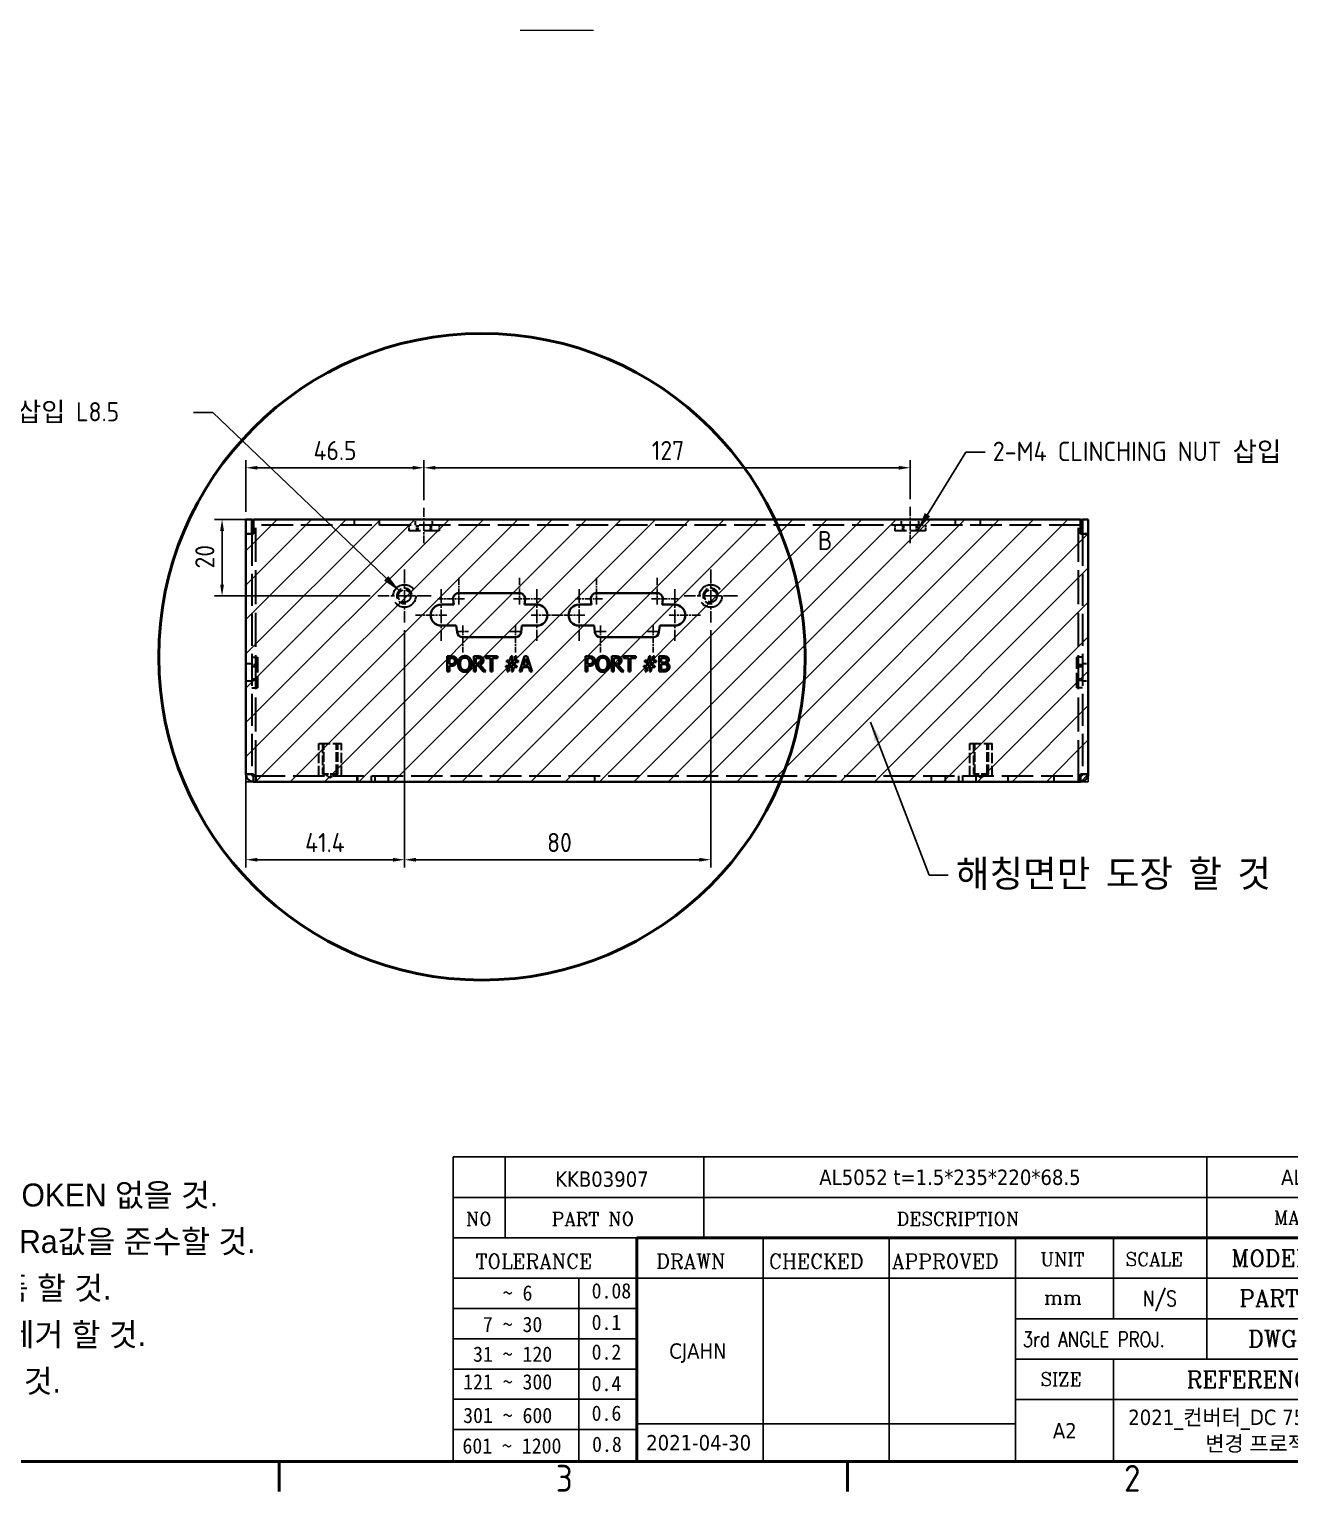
# Model space of a CAD drawing. Header units: millimetres. Extents: x 0 to 1188, y 0 to 840.
# Drawn here: x 677.2 to 1006.5, y 12.1 to 394.1 of the extents above; entities that cross this region are included whole.
import ezdxf
from ezdxf.enums import TextEntityAlignment as Align

# ---------------------------------------------------------------- set-up
doc = ezdxf.new("R2010")
doc.units = ezdxf.units.MM
doc.header["$LTSCALE"] = 2
doc.linetypes.add('CHAIN', pattern=[0.3543, 0.2362, -0.0295, 0.0591, -0.0295])
doc.linetypes.add('DASHED', pattern=[0.2067, 0.1654, -0.0413])
doc.layers.get('0').update_dxf_attribs({"color": 3, "lineweight": 25})
for name, color, linetype, lineweight in [('가려진 것(ISO)', 2, 'DASHED', 35), ('가시적인 것(ISO)', 3, 'Continuous', 40), ('경계(ISO)', 7, 'Continuous', 50), ('기호(ISO)', 5, 'Continuous', 25), ('상세 경계(JIS)', 3, 'Continuous', 50), ('스케치 형상(ISO)', 3, 'Continuous', 25), ('제목(ISO)', 5, 'Continuous', 50), ('중심 표식(ISO)', 1, 'Continuous', 25), ('중심선(ISO)', 1, 'Continuous', 25), ('치수(ISO)', 2, 'Continuous', 25), ('해치(ISO)', 7, 'Continuous', 18)]:
    doc.layers.add(name, color=color, linetype=linetype, lineweight=lineweight)
doc.styles.add('HAN_291', font='')
doc.styles.add('ISO Proportiona M2B', font='isocp.shx')
doc.styles.add('ISO Proportional', font='arial.ttf')
doc.styles.add('RC_284', font='ROMANC.shx')
doc.styles.add('RC_287', font='ROMANC.shx')
doc.styles.add('RC_292', font='ROMANC.shx')
doc.styles.add('문자 텍스트_PSTEK_POSCO', font='isocp.shx')
doc.styles.add('치수 텍스트_PSTEK_POSCO', font='isocp.shx')
doc.styles.add('텍스트 스타일198', font='tahoma.ttf')
doc.styles.add('텍스트 스타일333', font='ROMANC.shx', dxfattribs={"width": 0.8})
doc.styles.get('HAN_291').set_extended_font_data('GulimChe')
doc.dimstyles.new('치수_PSTEK_POSCO', dxfattribs={"dimscale": 2, "dimtxt": 2.5, "dimasz": 1.5, "dimexe": 1, "dimexo": 1, "dimgap": 1, "dimtad": 1, "dimrnd": 1e-08, "dimdsep": 46, "dimtxsty": '치수 텍스트_PSTEK_POSCO', "dimcen": 0.09, "dimdle": 10, "dimclrd": 7, "dimclre": 7, "dimclrt": 2, "dimadec": 1, "dimazin": 2, "dimtfac": 1, "dimtmove": 0, "dimatfit": 3, "dimfxl": 0, "dimtolj": 1, "dimlwd": -1, "dimlwe": -1, "dimarcsym": 0})
doc.dimstyles.new('치수_PSTEK_POSCO$7', dxfattribs={"dimscale": 2, "dimtxt": 2.5, "dimasz": 2.5, "dimexe": 1, "dimexo": 1, "dimgap": 1, "dimtad": 1, "dimrnd": 1e-08, "dimdsep": 46, "dimtxsty": '치수 텍스트_PSTEK_POSCO', "dimcen": 0.09, "dimdle": 10, "dimclrd": 7, "dimclre": 7, "dimclrt": 2, "dimadec": 1, "dimazin": 2, "dimtfac": 1, "dimtmove": 0, "dimatfit": 3, "dimfxl": 0, "dimtolj": 1, "dimlwd": -1, "dimlwe": -1, "dimarcsym": 0})

# ---------------------------------------------------------------- blocks, each defined once
blk = doc.blocks.new('경계 Default Border')
at = {"layer": '경계(ISO)'}
for p, q in [((371.25, 10), (371.25, 6.1)), ((445.5, 10), (445.5, 6.1))]:
    blk.add_line(p, q, dxfattribs=at)
at = {"layer": '경계(ISO)', "flags": 128}
blk.add_lwpolyline([(10, 10), (10, 410), (584, 410), (584, 10), (10, 10)], dxfattribs=at)
at = {"layer": '경계(ISO)', "color": 2, "char_height": 3.5, "attachment_point": 7, "style": '문자 텍스트_PSTEK_POSCO'}
for s, insert in [('3', (407.4, 6.07)), ('2', (481.61, 6.07))]:
    blk.add_mtext(s, dxfattribs=dict(at, insert=insert))
blk = doc.blocks.new('제목 블록 PSTEK')
at = {"color": 180}
for p, q in [((182.48, 11.79), (182.48, 51.57)), ((182.48, 51.57), (372.48, 51.57)), ((189.27, 51.57), (189.27, 41.01)), ((215.22, 41.01), (215.22, 51.57)), ((280.88, 51.57), (280.88, 41.01)), ((182.48, 46.29), (372.48, 46.29)), ((182.48, 41.01), (206.45, 41.01)), ((222.94, 11.79), (222.94, 41.01)), ((239.43, 11.79), (239.43, 41.01)), ((255.92, 11.79), (255.92, 41.01)), ((268.69, 41.01), (268.69, 30.45)), ((280.88, 41.01), (280.88, 25.17)), ((182.48, 35.73), (206.45, 35.73)), ((198.86, 12.03), (198.86, 35.73)), ((206.45, 35.73), (372.48, 35.73)), ((182.48, 31.78), (206.45, 31.78)), ((255.92, 30.45), (372.48, 30.45)), ((182.48, 27.83), (206.45, 27.83)), ((255.92, 25.17), (372.48, 25.17)), ((268.69, 25.17), (268.69, 11.79)), ((182.48, 23.88), (206.45, 23.88)), ((182.48, 19.93), (206.45, 19.93)), ((255.92, 19.89), (310.09, 19.89)), ((182.48, 15.98), (206.45, 15.98)), ((206.45, 16.74), (255.92, 16.74)), ((182.48, 11.79), (372.48, 11.79))]:
    blk.add_line(p, q, dxfattribs=at)
at = {"color": 7, "lineweight": 50}
for p, q in [((206.45, 11.79), (206.45, 41.01)), ((206.45, 41.01), (372.48, 41.01))]:
    blk.add_line(p, q, dxfattribs=at)
at = {"layer": '제목(ISO)', "lineweight": 18}
blk.add_line((182.48, 35.73), (182.48, 11.79), dxfattribs=at)
at = {"color": 2}
for s, height, style, p in [('NO', 1.742, 'RC_284', (184.14, 42.62)), ('PART NO', 1.742, 'RC_284', (195.34, 42.62)), ('DESCRIPTION', 1.7424, 'RC_284', (240.4, 42.62)), (' TOLERANCE', 1.9, 'RC_287', (184.09, 37.01)), ('DRAWN', 1.9, 'RC_287', (208.98, 37.01)), ('CHECKED', 1.9, 'RC_287', (223.69, 37.01)), ('APPROVED', 1.9, 'RC_287', (239.78, 37.01)), ('UNIT', 1.742, 'RC_284', (259.17, 37.34)), ('SCALE', 1.742, 'RC_284', (270.29, 37.34)), ('MODEL NAME', 2.178, 'RC_292', (284.1, 37.25)), ('    ~ 6', 2, 'HAN_291', (183.77, 32.82)), ('0.08', 2, 'HAN_291', (200.55, 33.1)), ('mm', 1.742, 'RC_284', (259.65, 32.35)), ('PART NAME', 2.178, 'RC_292', (285.14, 32.03)), ('  7 ~ 30', 2, 'HAN_291', (183.77, 28.71)), ('0.1', 2, 'HAN_291', (200.55, 28.99)), (' DWG NO.', 2.178, 'RC_292', (284.81, 26.75)), (' 31 ~ 120', 2, 'HAN_291', (183.77, 24.83)), ('0.2', 2, 'HAN_291', (200.55, 25.11)), ('121 ~ 300', 2, 'HAN_291', (183.77, 21.21)), ('0.4', 2, 'HAN_291', (200.55, 21)), ('SIZE', 1.742, 'RC_284', (259.17, 21.69)), ('REFERENCE', 2.178, 'RC_292', (278.27, 21.43)), ('301 ~ 600', 2, 'HAN_291', (183.77, 16.83)), ('0.6', 2, 'HAN_291', (200.55, 17.12)), ('601 ~ 1200', 2, 'HAN_291', (183.68, 12.85)), ('0.8', 2, 'HAN_291', (200.61, 13.06))]:
    blk.add_text(s, height=height, dxfattribs=dict(at, style=style)).set_placement(p)
at = {"color": 2, "style": 'RC_284'}
blk.add_text('MATERIAL', height=1.742, dxfattribs=at).set_placement((295.48, 43.65), align=Align.MIDDLE_CENTER)
at = {"color": 7, "style": '텍스트 스타일333', "width": 0.8}
blk.add_text('N/S', height=2, dxfattribs=at).set_placement((274.78, 33.09), align=Align.MIDDLE_CENTER)
at = {"color": 2, "style": '텍스트 스타일333', "width": 0.8}
blk.add_text('3rd ANGLE PROJ.', height=2, dxfattribs=at).set_placement((256.84, 26.76))
at = {"layer": '제목(ISO)', "color": 7, "style": '텍스트 스타일198'}
for tag, p in [('4._COLOR_001', (314.39, 49.66)), ('부품_번호_001', (195.78, 47.68)), ('설명_001', (230.28, 47.92)), ('재질_001', (290.6, 47.93)), ("3._Q'TY_001", (312.71, 47.92)), ('질량\\P3;_001', (350.3, 48.16)), ('4._COLOR_002', (318.41, 46.24)), ('1._MODEL_NAME_001', (324.68, 37.39)), ('제목_001', (335.91, 32.12)), ('부품_번호_001', (334.44, 26.81)), ('설계자_001', (210.68, 25.23)), ('프로젝트_001', (270.63, 16.58)), ('작성_날짜_001', (207.67, 13.27)), ('시트_크기_001', (260.79, 14.82)), ('프로젝트_002', (280.69, 13.15))]:
    blk.add_attdef(tag, p, '', height=2, dxfattribs=at)
for tag, p in [('점검자', (231.18, 26.23)), ('엔지니어링_승인자', (247.67, 26.23)), ('점검_날짜', (231.18, 14.27)), ('엔지니어링_승인_날짜', (247.67, 14.27))]:
    blk.add_attdef(tag, text='', height=2, dxfattribs=at).set_placement(p, align=Align.MIDDLE_CENTER)
blk = doc.blocks.new('*D43')
at = {"layer": 'Defpoints', "color": 0, "transparency": 16777216}
for p in [(733.86, 279.56), (780.36, 269.12), (733.86, 266.07)]:
    blk.add_point(p, dxfattribs=at)
at = {"layer": '치수(ISO)', "color": 7, "transparency": 16777216}
for p, q in [((733.86, 268.07), (733.86, 281.56)), ((777.36, 279.56), (736.86, 279.56)), ((780.36, 271.12), (780.36, 281.56))]:
    blk.add_line(p, q, dxfattribs=at)
for points in [[(736.86, 280.06), (736.86, 279.06), (733.86, 279.56)], [(777.36, 280.06), (777.36, 279.06), (780.36, 279.56)]]:
    blk.add_solid(points, dxfattribs=at)
at = {"layer": '치수(ISO)', "color": 2, "transparency": 16777216, "insert": (751.51, 284.06), "char_height": 5, "attachment_point": 4, "style": '치수 텍스트_PSTEK_POSCO'}
blk.add_mtext('\\A1;46.5', dxfattribs=at)
blk = doc.blocks.new('*D44')
at = {"layer": 'Defpoints', "color": 0, "transparency": 16777216}
for p in [(907.36, 279.56), (780.36, 269.12), (907.36, 269.38)]:
    blk.add_point(p, dxfattribs=at)
at = {"layer": '치수(ISO)', "color": 7, "transparency": 16777216}
for p, q in [((780.36, 271.12), (780.36, 281.56)), ((783.36, 279.56), (904.36, 279.56)), ((907.36, 271.38), (907.36, 281.56))]:
    blk.add_line(p, q, dxfattribs=at)
for points in [[(783.36, 280.06), (783.36, 279.06), (780.36, 279.56)], [(904.36, 280.06), (904.36, 279.06), (907.36, 279.56)]]:
    blk.add_solid(points, dxfattribs=at)
at = {"layer": '치수(ISO)', "color": 2, "transparency": 16777216, "insert": (839.86, 284.06), "char_height": 5, "attachment_point": 4, "style": '치수 텍스트_PSTEK_POSCO'}
blk.add_mtext('\\A1;127', dxfattribs=at)
blk = doc.blocks.new('주석-판금')
at = {"layer": '기호(ISO)', "color": 2, "insert": (-40.78, 16.76), "char_height": 3, "width": 116.6778, "attachment_point": 1, "line_spacing_factor": 1.214608, "style": 'ISO Proportional'}
blk.add_mtext('\\f굴림|b0|i0;\\H3.0000;1.  일반  모따기 C0.3\\P2.  가공후 CHIPING 및 BROKEN 없을 것.\\P3.  표면조도는 다듬질기호 Ra값을 준수할 것.\\P4.  CLEANING 처리후 납품 할 것.\\P5.  유해한 BURR, 모서리 제거 할 것.\\P6.  후처리:  표제란 참조 할 것.', dxfattribs=at)
blk = doc.blocks.new('*D49')
at = {"layer": 'Defpoints', "color": 0, "transparency": 16777216}
for p in [(775.26, 239.12), (855.26, 239.12), (775.26, 177.19)]:
    blk.add_point(p, dxfattribs=at)
at = {"layer": '치수(ISO)', "color": 7, "transparency": 16777216}
for p, q in [((775.26, 237.12), (775.26, 175.19)), ((855.26, 237.12), (855.26, 175.19)), ((852.26, 177.19), (778.26, 177.19))]:
    blk.add_line(p, q, dxfattribs=at)
for points in [[(778.26, 177.69), (778.26, 176.69), (775.26, 177.19)], [(852.26, 177.69), (852.26, 176.69), (855.26, 177.19)]]:
    blk.add_solid(points, dxfattribs=at)
at = {"layer": '치수(ISO)', "color": 2, "transparency": 16777216, "insert": (812.51, 181.69), "char_height": 5, "attachment_point": 4, "style": '치수 텍스트_PSTEK_POSCO'}
blk.add_mtext('\\A1;80', dxfattribs=at)
blk = doc.blocks.new('*D50')
at = {"layer": 'Defpoints', "color": 0, "transparency": 16777216}
for p in [(775.26, 239.12), (733.86, 199.57), (775.26, 177.19)]:
    blk.add_point(p, dxfattribs=at)
at = {"layer": '치수(ISO)', "color": 7, "transparency": 16777216}
for p, q in [((775.26, 237.12), (775.26, 175.19)), ((733.86, 197.57), (733.86, 175.19)), ((736.86, 177.19), (772.26, 177.19))]:
    blk.add_line(p, q, dxfattribs=at)
for points in [[(736.86, 177.69), (736.86, 176.69), (733.86, 177.19)], [(772.26, 177.69), (772.26, 176.69), (775.26, 177.19)]]:
    blk.add_solid(points, dxfattribs=at)
at = {"layer": '치수(ISO)', "color": 2, "transparency": 16777216, "insert": (749.31, 181.69), "char_height": 5, "attachment_point": 4, "style": '치수 텍스트_PSTEK_POSCO'}
blk.add_mtext('\\A1;41.4', dxfattribs=at)
blk = doc.blocks.new('*D51')
at = {"layer": 'Defpoints', "color": 0, "transparency": 16777216}
for p in [(727.61, 266.07), (735.86, 266.07), (768.31, 246.07)]:
    blk.add_point(p, dxfattribs=at)
at = {"layer": '치수(ISO)', "color": 7, "transparency": 16777216}
for p, q in [((733.86, 266.07), (725.61, 266.07)), ((727.61, 249.07), (727.61, 263.07)), ((766.31, 246.07), (725.61, 246.07))]:
    blk.add_line(p, q, dxfattribs=at)
for points in [[(727.11, 263.07), (728.11, 263.07), (727.61, 266.07)], [(727.11, 249.07), (728.11, 249.07), (727.61, 246.07)]]:
    blk.add_solid(points, dxfattribs=at)
at = {"layer": '치수(ISO)', "color": 2, "transparency": 16777216, "insert": (723.11, 253.26), "char_height": 5, "attachment_point": 4, "rotation": 90, "style": '치수 텍스트_PSTEK_POSCO'}
blk.add_mtext('\\A1;20', dxfattribs=at)
blk = doc.blocks.new('2dDetail1')
at = {"layer": '상세 경계(JIS)'}
blk.add_circle((397.75, 115.1), 42.22, dxfattribs=at)
at = {"layer": '상세 경계(JIS)', "insert": (441.61, 129.02), "char_height": 2.5, "attachment_point": 7, "style": 'ISO Proportiona M2B'}
blk.add_mtext('B', dxfattribs=at)

msp = doc.modelspace()

# ---------------------------------------------------------------- hatches: boundary and pattern name
at = {"layer": '해치(ISO)'}
h = msp.add_hatch(dxfattribs=at)
h.set_pattern_fill('ANSI31', color=1, scale=50.8, style=0)
h.set_pattern_definition([(45, (0, 0), (-4.49013, 4.49013), [])])
h.paths.add_polyline_path([(953.859, 266.074), (953.859, 197.574), (733.859, 197.574), (733.859, 266.074)])

# ---------------------------------------------------------------- linework, layer by layer
at = {"layer": '가려진 것(ISO)', "ltscale": 24.880779}
for p, q in [((951.859, 264.574), (735.859, 264.574)), ((735.859, 199.074), (951.859, 199.074))]:
    msp.add_line(p, q, dxfattribs=at)
at = {"layer": '가려진 것(ISO)', "ltscale": 26.810192}
for p, q in [((736.419, 199.574), (736.419, 266.074)), ((951.298, 199.574), (951.298, 266.074))]:
    msp.add_line(p, q, dxfattribs=at)
at = {"layer": '가려진 것(ISO)', "ltscale": 1.428422}
for p, q in [((762.109, 266.074), (762.109, 264.574)), ((768.609, 266.074), (768.609, 264.574)), ((776.359, 264.574), (776.359, 263.074)), ((778.109, 264.574), (778.109, 266.074)), ((778.359, 264.574), (778.359, 263.074)), ((778.738, 264.574), (778.738, 263.074)), ((781.98, 264.574), (781.98, 263.074)), ((782.359, 263.074), (782.359, 264.574)), ((782.609, 264.574), (782.609, 266.074)), ((784.359, 264.574), (784.359, 263.074)), ((903.359, 264.574), (903.359, 263.074)), ((905.109, 264.574), (905.109, 266.074)), ((905.359, 264.574), (905.359, 263.074)), ((905.738, 263.074), (905.738, 264.574)), ((908.98, 263.074), (908.98, 264.574)), ((909.359, 263.074), (909.359, 264.574)), ((909.609, 264.574), (909.609, 266.074)), ((911.359, 264.574), (911.359, 263.074)), ((919.109, 266.074), (919.109, 264.574)), ((925.609, 266.074), (925.609, 264.574)), ((735.359, 230.074), (736.859, 230.074)), ((952.359, 230.074), (950.859, 230.074)), ((735.359, 228.324), (733.859, 228.324)), ((736.859, 228.074), (735.359, 228.074)), ((735.359, 227.695), (736.859, 227.695)), ((952.359, 228.074), (950.859, 228.074)), ((950.859, 227.695), (952.359, 227.695)), ((953.859, 228.324), (952.359, 228.324)), ((735.359, 223.824), (733.859, 223.824)), ((735.359, 224.453), (736.859, 224.453)), ((735.359, 224.074), (736.859, 224.074)), ((735.359, 222.074), (736.859, 222.074)), ((950.859, 224.453), (952.359, 224.453)), ((950.859, 224.074), (952.359, 224.074)), ((952.359, 222.074), (950.859, 222.074)), ((953.859, 223.824), (952.359, 223.824)), ((736.419, 199.074), (736.419, 197.574)), ((762.859, 199.074), (762.859, 197.574)), ((763.109, 197.574), (763.109, 199.074)), ((766.609, 197.574), (766.609, 199.074)), ((767.609, 197.574), (767.609, 199.074)), ((771.109, 197.574), (771.109, 199.074)), ((824.859, 199.074), (824.859, 197.574)), ((912.859, 199.074), (912.859, 197.574)), ((916.609, 197.574), (916.609, 199.074)), ((920.109, 197.574), (920.109, 199.074)), ((921.109, 197.574), (921.109, 199.074)), ((924.609, 197.574), (924.609, 199.074)), ((932.859, 199.074), (932.859, 197.574)), ((944.859, 199.074), (944.859, 197.574)), ((951.298, 197.574), (951.298, 199.074))]:
    msp.add_line(p, q, dxfattribs=at)
at = {"layer": '가려진 것(ISO)', "ltscale": 25.29834}
for p, q in [((735.359, 262.324), (735.359, 199.574)), ((952.359, 262.324), (952.359, 199.574))]:
    msp.add_line(p, q, dxfattribs=at)
at = {"layer": '가려진 것(ISO)', "ltscale": 11.967462}
for p, q in [((784.359, 263.074), (776.359, 263.074)), ((911.359, 263.074), (903.359, 263.074)), ((736.859, 230.074), (736.859, 222.074)), ((950.859, 222.074), (950.859, 230.074))]:
    msp.add_line(p, q, dxfattribs=at)
at = {"layer": '가려진 것(ISO)', "ltscale": 8.825976}
for p, q in [((752.909, 207.574), (758.809, 207.574)), ((922.909, 207.574), (928.809, 207.574))]:
    msp.add_line(p, q, dxfattribs=at)
at = {"layer": '가려진 것(ISO)', "ltscale": 8.09486}
for p, q in [((752.909, 199.074), (752.909, 207.574)), ((758.809, 199.074), (758.809, 207.574)), ((922.909, 199.074), (922.909, 207.574)), ((928.809, 199.074), (928.809, 207.574))]:
    msp.add_line(p, q, dxfattribs=at)
at = {"layer": '가려진 것(ISO)', "ltscale": 7.618686}
for p, q in [((753.859, 207.574), (753.859, 199.574)), ((754.238, 199.574), (754.238, 207.574)), ((757.48, 199.574), (757.48, 207.574)), ((757.859, 199.574), (757.859, 207.574)), ((923.859, 207.574), (923.859, 199.574)), ((924.238, 199.574), (924.238, 207.574)), ((927.48, 199.574), (927.48, 207.574)), ((927.859, 199.574), (927.859, 207.574))]:
    msp.add_line(p, q, dxfattribs=at)
at = {"layer": '가려진 것(ISO)', "ltscale": 0.747873}
for p, q in [((736.419, 199.074), (736.419, 199.574)), ((951.298, 199.074), (951.298, 199.574))]:
    msp.add_line(p, q, dxfattribs=at)
at = {"layer": '가려진 것(ISO)', "ltscale": 5.983681}
for p, q in [((757.859, 199.574), (753.859, 199.574)), ((927.859, 199.574), (923.859, 199.574))]:
    msp.add_line(p, q, dxfattribs=at)
at = {"layer": '가려진 것(ISO)', "ltscale": 1.800898}
for p, q in [((755.859, 198.6), (754.238, 199.574)), ((755.859, 198.6), (757.48, 199.574)), ((925.859, 198.6), (924.238, 199.574)), ((925.859, 198.6), (927.48, 199.574))]:
    msp.add_line(p, q, dxfattribs=at)
at = {"layer": '가려진 것(ISO)', "ltscale": 22.418236}
for centre in [(775.259, 246.074), (855.259, 246.074)]:
    msp.add_circle(centre, 2.95, dxfattribs=at)
at = {"layer": '가려진 것(ISO)', "ltscale": 9.699609}
for centre in [(775.259, 246.074), (855.259, 246.074)]:
    msp.add_circle(centre, 1.621, dxfattribs=at)
at = {"layer": '가려진 것(ISO)', "ltscale": 8.975572}
for centre in [(775.259, 246.074), (855.259, 246.074)]:
    msp.add_arc(centre, 2, 10, 280, dxfattribs=at)
at = {"layer": '가시적인 것(ISO)'}
for p, q in [((735.359, 266.074), (733.859, 266.074)), ((733.859, 266.074), (733.859, 262.324)), ((735.359, 266.074), (735.359, 262.324)), ((735.859, 266.074), (951.859, 266.074)), ((735.859, 266.074), (735.859, 263.074)), ((951.859, 263.074), (951.859, 266.074)), ((952.359, 266.074), (952.359, 262.324)), ((952.359, 266.074), (953.859, 266.074)), ((953.859, 262.324), (953.859, 266.074)), ((735.859, 262.324), (733.859, 262.324)), ((733.859, 199.574), (733.859, 262.324)), ((735.859, 263.074), (735.859, 262.324)), ((951.859, 262.324), (951.859, 263.074)), ((953.859, 262.324), (951.859, 262.324)), ((953.859, 262.324), (953.859, 199.574)), ((788.124, 243.824), (787.963, 245.143)), ((789.452, 246.824), (805.265, 246.824)), ((806.754, 245.143), (806.593, 243.824)), ((824.124, 243.824), (823.963, 245.143)), ((825.452, 246.824), (841.265, 246.824)), ((842.754, 245.143), (842.593, 243.824)), ((784.859, 243.824), (788.124, 243.824)), ((806.593, 243.824), (809.859, 243.824)), ((820.859, 243.824), (824.124, 243.824)), ((842.593, 243.824), (845.859, 243.824)), ((788.793, 238.324), (784.859, 238.324)), ((788.998, 236.643), (788.793, 238.324)), ((805.924, 238.324), (805.719, 236.643)), ((809.859, 238.324), (805.924, 238.324)), ((824.793, 238.324), (820.859, 238.324)), ((824.998, 236.643), (824.793, 238.324)), ((841.924, 238.324), (841.719, 236.643)), ((845.859, 238.324), (841.924, 238.324)), ((804.23, 235.324), (790.487, 235.324)), ((840.23, 235.324), (826.487, 235.324)), ((786.451, 230.324), (786.451, 226.324)), ((787.456, 230.324), (786.451, 230.324)), ((786.983, 228.269), (786.983, 229.864)), ((786.983, 229.864), (787.423, 229.864)), ((793.378, 230.324), (793.378, 226.324)), ((794.409, 230.324), (793.378, 230.324)), ((793.91, 228.36), (793.91, 229.864)), ((793.91, 229.864), (794.438, 229.864)), ((796.383, 230.324), (796.383, 229.851)), ((799.598, 230.324), (796.383, 230.324)), ((796.383, 229.851), (797.725, 229.851)), ((797.725, 229.851), (797.725, 226.324)), ((798.256, 229.851), (799.598, 229.851)), ((798.256, 226.324), (798.256, 229.851)), ((799.598, 229.851), (799.598, 230.324)), ((802.01, 229.19), (802.01, 228.827)), ((802.82, 229.19), (802.01, 229.19)), ((803.102, 230.324), (802.82, 229.19)), ((803.449, 230.324), (803.102, 230.324)), ((803.167, 229.19), (803.449, 230.324)), ((803.9, 229.19), (803.167, 229.19)), ((804.182, 230.324), (803.9, 229.19)), ((804.529, 230.324), (804.182, 230.324)), ((804.247, 229.19), (804.529, 230.324)), ((804.94, 229.19), (804.247, 229.19)), ((804.94, 228.827), (804.94, 229.19)), ((806.642, 230.324), (805.294, 226.324)), ((806.341, 227.896), (806.957, 229.78)), ((807.297, 230.324), (806.642, 230.324)), ((806.957, 229.78), (807.576, 227.896)), ((808.645, 226.324), (807.297, 230.324)), ((822.506, 230.324), (822.506, 226.324)), ((823.511, 230.324), (822.506, 230.324)), ((823.038, 228.269), (823.038, 229.864)), ((823.038, 229.864), (823.479, 229.864)), ((829.433, 230.324), (829.433, 226.324)), ((830.464, 230.324), (829.433, 230.324)), ((829.965, 228.36), (829.965, 229.864)), ((829.965, 229.864), (830.493, 229.864)), ((832.438, 230.324), (832.438, 229.851)), ((835.654, 230.324), (832.438, 230.324)), ((832.438, 229.851), (833.78, 229.851)), ((833.78, 229.851), (833.78, 226.324)), ((834.312, 229.851), (835.654, 229.851)), ((834.312, 226.324), (834.312, 229.851)), ((835.654, 229.851), (835.654, 230.324)), ((838.065, 229.19), (838.065, 228.827)), ((838.876, 229.19), (838.065, 229.19)), ((839.158, 230.324), (838.876, 229.19)), ((839.504, 230.324), (839.158, 230.324)), ((839.222, 229.19), (839.504, 230.324)), ((839.955, 229.19), (839.222, 229.19)), ((840.237, 230.324), (839.955, 229.19)), ((840.584, 230.324), (840.237, 230.324)), ((840.302, 229.19), (840.584, 230.324)), ((840.996, 229.19), (840.302, 229.19)), ((840.996, 228.827), (840.996, 229.19)), ((841.78, 230.324), (841.78, 226.324)), ((842.84, 230.324), (841.78, 230.324)), ((842.312, 228.7), (842.312, 229.87)), ((842.312, 229.87), (842.82, 229.87)), ((786.451, 226.324), (786.983, 226.324)), ((787.346, 228.269), (786.983, 228.269)), ((786.983, 227.815), (787.433, 227.815)), ((786.983, 226.324), (786.983, 227.815)), ((793.378, 226.324), (793.91, 226.324)), ((794.376, 228.36), (793.91, 228.36)), ((793.91, 227.916), (794.519, 227.916)), ((793.91, 226.324), (793.91, 227.916)), ((794.519, 227.916), (795.783, 226.324)), ((796.474, 226.324), (795.051, 228.065)), ((795.783, 226.324), (796.474, 226.324)), ((797.725, 226.324), (798.256, 226.324)), ((801.696, 227.819), (801.696, 227.455)), ((802.483, 227.819), (801.696, 227.819)), ((801.696, 227.455), (802.389, 227.455)), ((802.01, 228.827), (802.726, 228.827)), ((802.389, 227.455), (802.107, 226.324)), ((802.107, 226.324), (802.454, 226.324)), ((802.454, 226.324), (802.736, 227.455)), ((802.726, 228.827), (802.483, 227.819)), ((802.736, 227.455), (803.469, 227.455)), ((802.824, 227.812), (803.073, 228.833)), ((803.566, 227.812), (802.824, 227.812)), ((803.073, 228.833), (803.816, 228.833)), ((803.469, 227.455), (803.187, 226.324)), ((803.187, 226.324), (803.534, 226.324)), ((803.534, 226.324), (803.816, 227.455)), ((803.816, 228.833), (803.566, 227.812)), ((803.816, 227.455), (804.626, 227.455)), ((803.91, 227.819), (804.153, 228.827)), ((804.626, 227.819), (803.91, 227.819)), ((804.153, 228.827), (804.94, 228.827)), ((804.626, 227.455), (804.626, 227.819)), ((805.294, 226.324), (805.832, 226.324)), ((805.832, 226.324), (806.195, 227.443)), ((806.195, 227.443), (807.722, 227.443)), ((807.576, 227.896), (806.341, 227.896)), ((807.722, 227.443), (808.085, 226.324)), ((808.085, 226.324), (808.645, 226.324)), ((822.506, 226.324), (823.038, 226.324)), ((823.401, 228.269), (823.038, 228.269)), ((823.038, 227.815), (823.488, 227.815)), ((823.038, 226.324), (823.038, 227.815)), ((829.433, 226.324), (829.965, 226.324)), ((830.432, 228.36), (829.965, 228.36)), ((829.965, 227.916), (830.574, 227.916)), ((829.965, 226.324), (829.965, 227.916)), ((830.574, 227.916), (831.838, 226.324)), ((832.529, 226.324), (831.106, 228.065)), ((831.838, 226.324), (832.529, 226.324)), ((833.78, 226.324), (834.312, 226.324)), ((837.751, 227.819), (837.751, 227.455)), ((838.538, 227.819), (837.751, 227.819)), ((837.751, 227.455), (838.444, 227.455)), ((838.065, 228.827), (838.782, 228.827)), ((838.444, 227.455), (838.162, 226.324)), ((838.162, 226.324), (838.509, 226.324)), ((838.509, 226.324), (838.791, 227.455)), ((838.782, 228.827), (838.538, 227.819)), ((838.791, 227.455), (839.524, 227.455)), ((838.879, 227.812), (839.128, 228.833)), ((839.621, 227.812), (838.879, 227.812)), ((839.128, 228.833), (839.871, 228.833)), ((839.524, 227.455), (839.242, 226.324)), ((839.242, 226.324), (839.589, 226.324)), ((839.589, 226.324), (839.871, 227.455)), ((839.871, 228.833), (839.621, 227.812)), ((839.871, 227.455), (840.681, 227.455)), ((839.965, 227.819), (840.208, 228.827)), ((840.681, 227.819), (839.965, 227.819)), ((840.208, 228.827), (840.996, 228.827)), ((840.681, 227.455), (840.681, 227.819)), ((841.78, 226.324), (842.927, 226.324)), ((842.914, 228.7), (842.312, 228.7)), ((842.312, 226.778), (842.312, 228.256)), ((842.312, 228.256), (842.914, 228.256)), ((842.743, 226.778), (842.312, 226.778)), ((843.744, 228.548), (843.744, 228.567)), ((733.859, 199.574), (735.859, 199.574)), ((735.859, 197.574), (735.859, 199.574)), ((951.859, 199.574), (953.859, 199.574)), ((951.859, 199.574), (951.859, 197.574)), ((951.859, 197.574), (735.859, 197.574))]:
    msp.add_line(p, q, dxfattribs=at)
for centre, radius, start, end in [((789.452, 245.324), 1.5, 90, 186.94098), ((805.265, 245.324), 1.5, 353.05902, 90), ((825.452, 245.324), 1.5, 90, 186.94098), ((841.265, 245.324), 1.5, 353.05902, 90), ((784.859, 241.074), 2.75, 90, 270), ((809.859, 241.074), 2.75, 270, 90), ((820.859, 241.074), 2.75, 90, 270), ((845.859, 241.074), 2.75, 270, 90), ((790.487, 236.824), 1.5, 186.94098, 270), ((804.23, 236.824), 1.5, 270, 353.05902), ((826.487, 236.824), 1.5, 186.94098, 270), ((840.23, 236.824), 1.5, 270, 353.05902), ((735.859, 199.574), 2, 180, 270), ((735.859, 199.574), 0.5, 180, 270), ((951.859, 199.574), 2, 270, 0), ((951.859, 199.574), 0.5, 270, 0)]:
    msp.add_arc(centre, radius, start, end, dxfattribs=at)
for points in [[(787.423, 229.864), (787.673, 229.864), (788.01, 229.796), (788.137, 229.712)], [(788.503, 230.075), (788.312, 230.208), (787.812, 230.324), (787.456, 230.324)], [(788.137, 229.712), (788.282, 229.614), (788.425, 229.31), (788.425, 229.102)], [(788.979, 229.118), (788.979, 229.452), (788.726, 229.922), (788.503, 230.075)], [(789.738, 229.867), (789.508, 229.592), (789.258, 228.827), (789.258, 228.324)], [(791.025, 230.408), (790.623, 230.408), (789.971, 230.133), (789.738, 229.867)], [(789.812, 228.324), (789.812, 228.713), (789.981, 229.329), (790.14, 229.533)], [(790.14, 229.533), (790.305, 229.747), (790.739, 229.948), (791.028, 229.948)], [(792.315, 229.867), (792.088, 230.123), (791.433, 230.408), (791.025, 230.408)], [(791.028, 229.948), (791.307, 229.948), (791.754, 229.741), (791.913, 229.533)], [(791.913, 229.533), (792.068, 229.332), (792.24, 228.72), (792.24, 228.324)], [(792.795, 228.324), (792.795, 228.823), (792.542, 229.601), (792.315, 229.867)], [(795.427, 230.114), (795.216, 230.25), (794.752, 230.324), (794.409, 230.324)], [(794.438, 229.864), (794.658, 229.864), (794.96, 229.802), (795.073, 229.728)], [(795.051, 228.065), (795.433, 228.208), (795.88, 228.801), (795.88, 229.238)], [(795.073, 229.728), (795.203, 229.64), (795.326, 229.371), (795.326, 229.196)], [(795.326, 229.196), (795.326, 228.989), (795.216, 228.678), (795.099, 228.567)], [(795.88, 229.238), (795.88, 229.553), (795.637, 229.977), (795.427, 230.114)], [(823.479, 229.864), (823.728, 229.864), (824.065, 229.796), (824.192, 229.712)], [(824.558, 230.075), (824.367, 230.208), (823.867, 230.324), (823.511, 230.324)], [(824.192, 229.712), (824.338, 229.614), (824.48, 229.31), (824.48, 229.102)], [(825.034, 229.118), (825.034, 229.452), (824.782, 229.922), (824.558, 230.075)], [(825.793, 229.867), (825.563, 229.592), (825.313, 228.827), (825.313, 228.324)], [(827.08, 230.408), (826.678, 230.408), (826.026, 230.133), (825.793, 229.867)], [(825.867, 228.324), (825.867, 228.713), (826.036, 229.329), (826.195, 229.533)], [(826.195, 229.533), (826.36, 229.747), (826.795, 229.948), (827.083, 229.948)], [(828.37, 229.867), (828.143, 230.123), (827.488, 230.408), (827.08, 230.408)], [(827.083, 229.948), (827.362, 229.948), (827.809, 229.741), (827.968, 229.533)], [(827.968, 229.533), (828.124, 229.332), (828.295, 228.72), (828.295, 228.324)], [(828.85, 228.324), (828.85, 228.823), (828.597, 229.601), (828.37, 229.867)], [(831.482, 230.114), (831.271, 230.25), (830.808, 230.324), (830.464, 230.324)], [(830.493, 229.864), (830.714, 229.864), (831.015, 229.802), (831.128, 229.728)], [(831.106, 228.065), (831.488, 228.208), (831.936, 228.801), (831.936, 229.238)], [(831.128, 229.728), (831.258, 229.64), (831.381, 229.371), (831.381, 229.196)], [(831.381, 229.196), (831.381, 228.989), (831.271, 228.678), (831.154, 228.567)], [(831.936, 229.238), (831.936, 229.553), (831.692, 229.977), (831.482, 230.114)], [(842.82, 229.87), (843.102, 229.87), (843.417, 229.838), (843.547, 229.767)], [(843.89, 230.162), (843.696, 230.269), (843.268, 230.324), (842.84, 230.324)], [(843.751, 229.349), (843.751, 229.161), (843.65, 228.911), (843.527, 228.833)], [(843.547, 229.767), (843.654, 229.705), (843.751, 229.491), (843.751, 229.349)], [(843.744, 228.567), (844.007, 228.694), (844.305, 229.141), (844.305, 229.423)], [(844.305, 229.423), (844.305, 229.676), (844.107, 230.049), (843.89, 230.162)], [(788.198, 228.509), (788.068, 228.373), (787.67, 228.269), (787.346, 228.269)], [(787.433, 227.815), (787.861, 227.815), (788.422, 228.026), (788.629, 228.23)], [(788.425, 229.102), (788.425, 228.911), (788.318, 228.629), (788.198, 228.509)], [(788.629, 228.23), (788.795, 228.392), (788.979, 228.859), (788.979, 229.118)], [(789.258, 228.324), (789.258, 227.832), (789.504, 227.05), (789.735, 226.785)], [(789.735, 226.785), (789.971, 226.515), (790.62, 226.24), (791.025, 226.24)], [(791.028, 226.7), (790.474, 226.7), (789.812, 227.537), (789.812, 228.324)], [(791.025, 226.24), (791.417, 226.24), (792.068, 226.506), (792.315, 226.785)], [(792.24, 228.324), (792.24, 227.537), (791.582, 226.7), (791.028, 226.7)], [(792.315, 226.785), (792.548, 227.05), (792.795, 227.838), (792.795, 228.324)], [(795.099, 228.567), (794.973, 228.441), (794.607, 228.36), (794.376, 228.36)], [(824.253, 228.509), (824.124, 228.373), (823.725, 228.269), (823.401, 228.269)], [(823.488, 227.815), (823.916, 227.815), (824.477, 228.026), (824.684, 228.23)], [(824.48, 229.102), (824.48, 228.911), (824.373, 228.629), (824.253, 228.509)], [(824.684, 228.23), (824.85, 228.392), (825.034, 228.859), (825.034, 229.118)], [(825.313, 228.324), (825.313, 227.832), (825.56, 227.05), (825.79, 226.785)], [(825.79, 226.785), (826.026, 226.515), (826.675, 226.24), (827.08, 226.24)], [(827.083, 226.7), (826.529, 226.7), (825.867, 227.537), (825.867, 228.324)], [(827.08, 226.24), (827.472, 226.24), (828.124, 226.506), (828.37, 226.785)], [(828.295, 228.324), (828.295, 227.537), (827.637, 226.7), (827.083, 226.7)], [(828.37, 226.785), (828.603, 227.05), (828.85, 227.838), (828.85, 228.324)], [(831.154, 228.567), (831.028, 228.441), (830.662, 228.36), (830.432, 228.36)], [(843.65, 226.947), (843.495, 226.843), (843.093, 226.778), (842.743, 226.778)], [(843.527, 228.833), (843.401, 228.752), (843.164, 228.7), (842.914, 228.7)], [(842.914, 228.256), (843.19, 228.256), (843.488, 228.217), (843.615, 228.152)], [(842.927, 226.324), (843.336, 226.324), (843.851, 226.473), (844.078, 226.648)], [(843.615, 228.152), (843.809, 228.049), (843.939, 227.757), (843.939, 227.53)], [(843.939, 227.53), (843.939, 227.319), (843.799, 227.054), (843.65, 226.947)], [(844.493, 227.553), (844.493, 227.935), (844.101, 228.451), (843.744, 228.548)], [(844.078, 226.648), (844.266, 226.797), (844.493, 227.255), (844.493, 227.553)]]:
    msp.add_open_spline(points, degree=2, dxfattribs=at)
at = {"layer": '기호(ISO)', "color": 100, "lineweight": 18, "true_color": 0x00ff40}
msp.add_line((805.52, 393.86), (824.633, 393.86), dxfattribs=at)
at = {"layer": '스케치 형상(ISO)'}
for p, q in [((733.859, 266.074), (953.859, 266.074)), ((733.859, 197.574), (733.859, 266.074)), ((953.859, 266.074), (953.859, 197.574)), ((953.859, 197.574), (733.859, 197.574))]:
    msp.add_line(p, q, dxfattribs=at)
at = {"layer": '중심 표식(ISO)', "linetype": 'CHAIN', "ltscale": 7.722792}
for p, q in [((775.259, 253.024), (775.259, 239.124)), ((855.259, 253.024), (855.259, 239.124)), ((782.209, 246.074), (768.309, 246.074)), ((862.209, 246.074), (848.309, 246.074))]:
    msp.add_line(p, q, dxfattribs=at)
at = {"layer": '중심 표식(ISO)', "linetype": 'CHAIN', "ltscale": 3.889126}
for p, q in [((789.452, 250.824), (789.452, 243.824)), ((805.265, 250.824), (805.265, 243.824)), ((825.452, 250.824), (825.452, 243.824)), ((841.265, 250.824), (841.265, 243.824)), ((790.952, 245.324), (783.952, 245.324)), ((810.765, 245.324), (803.765, 245.324)), ((826.952, 245.324), (819.952, 245.324)), ((846.765, 245.324), (839.765, 245.324)), ((790.487, 238.324), (790.487, 231.324)), ((804.23, 238.324), (804.23, 231.324)), ((826.487, 238.324), (826.487, 231.324)), ((840.23, 238.324), (840.23, 231.324))]:
    msp.add_line(p, q, dxfattribs=at)
at = {"layer": '중심 표식(ISO)', "linetype": 'CHAIN', "ltscale": 7.50055}
for p, q in [((784.859, 247.824), (784.859, 234.324)), ((809.859, 247.824), (809.859, 234.324)), ((820.859, 247.824), (820.859, 234.324)), ((845.859, 247.824), (845.859, 234.324))]:
    msp.add_line(p, q, dxfattribs=at)
at = {"layer": '중심 표식(ISO)', "linetype": 'CHAIN', "ltscale": 4.583631}
for p, q in [((786.359, 241.074), (778.109, 241.074)), ((816.609, 241.074), (808.359, 241.074)), ((822.359, 241.074), (814.109, 241.074)), ((852.609, 241.074), (844.359, 241.074))]:
    msp.add_line(p, q, dxfattribs=at)
at = {"layer": '중심 표식(ISO)', "linetype": 'CHAIN', "ltscale": 1.666711}
for p, q in [((791.987, 236.824), (788.987, 236.824)), ((805.73, 236.824), (802.73, 236.824)), ((827.987, 236.824), (824.987, 236.824)), ((841.73, 236.824), (838.73, 236.824))]:
    msp.add_line(p, q, dxfattribs=at)
at = {"layer": '중심선(ISO)', "linetype": 'CHAIN', "ltscale": 5.120338}
msp.add_line((780.359, 269.124), (780.359, 259.908), dxfattribs=at)
at = {"layer": '중심선(ISO)', "linetype": 'CHAIN', "ltscale": 5.262011}
msp.add_line((907.359, 269.379), (907.359, 259.908), dxfattribs=at)

# ---------------------------------------------------------------- block references
at = {"xscale": 2, "yscale": 2, "zscale": 2}
for name, p in [('경계 Default Border', (0, 0)), ('주석-판금', (665.6, 71.262))]:
    msp.add_blockref(name, p, dxfattribs=at)
ref = msp.add_blockref('제목 블록 PSTEK', (423.048, -3.582), dxfattribs=dict(xscale=2, yscale=2, zscale=2))
ref.add_attrib('설계자_001', 'CJAHN', (844.413, 46.884), dxfattribs={"layer": '제목(ISO)', "color": 7, "height": 4, "style": '텍스트 스타일198'})
ref.add_attrib('프로젝트_001', '2021_컨버터_DC 750W 기구물', (964.316, 29.571), dxfattribs={"layer": '제목(ISO)', "color": 7, "height": 4, "style": '텍스트 스타일198'})
ref.add_attrib('시트_크기_001', 'A2', (944.628, 26.053), dxfattribs={"layer": '제목(ISO)', "color": 7, "height": 4, "style": '텍스트 스타일198'})
ref.add_attrib('작성_날짜_001', '2021-04-30', (838.393, 22.95), dxfattribs={"layer": '제목(ISO)', "color": 7, "height": 4, "style": '텍스트 스타일198'})
ref.add_attrib('재질_001', 'AL 5052', (1004.249, 92.268), dxfattribs={"layer": '제목(ISO)', "color": 7, "height": 4, "style": '텍스트 스타일198'})
ref.add_attrib('설명_001', 'AL5052 t=1.5*235*220*68.5', (883.615, 92.263), dxfattribs={"layer": '제목(ISO)', "color": 7, "height": 4, "style": '텍스트 스타일198'})
ref.add_attrib('부품_번호_001', 'KKB03907', (814.617, 91.778), dxfattribs={"layer": '제목(ISO)', "color": 7, "height": 4, "style": '텍스트 스타일198'})
ref.add_attrib('프로젝트_002', '변경 프로젝트', (984.438, 22.718), dxfattribs={"layer": '제목(ISO)', "color": 7, "height": 4, "style": '텍스트 스타일198'})
at = {"layer": '상세 경계(JIS)', "xscale": 2, "yscale": 2, "zscale": 2}
msp.add_blockref('2dDetail1', (0, 0), dxfattribs=at)

# ---------------------------------------------------------------- texts
at = {"layer": '기호(ISO)', "color": 2, "insert": (612.531, 293.967), "char_height": 5, "width": 105.6407, "attachment_point": 4, "line_spacing_factor": 0.4375, "style": '치수 텍스트_PSTEK_POSCO'}
msp.add_mtext('{2-M4x0.7 스탠드오프 삽입 L8.5}', dxfattribs=at)
at = {"layer": '기호(ISO)', "color": 2, "attachment_point": 4, "style": '치수 텍스트_PSTEK_POSCO'}
for s, insert, char_height, width in [('{\\fisocp|b0|i0;\\H5.0722;2-M4 CLINCHING NUT 삽입}', (928.935, 283.608), 5.0722, 86.68686), ('{\\fISOCP|b0|i0;\\H7.0000;해칭면만 도장 할 것}', (919.291, 173.192), 7, 95.77234)]:
    msp.add_mtext(s, dxfattribs=dict(at, insert=insert, char_height=char_height, width=width))

# ---------------------------------------------------------------- dimensions: what is measured, and where the dimension line sits
at = {"layer": '치수(ISO)', "color": 7}
for base, p1, p2, angle, picture, middle in [((733.859, 279.563), (780.359, 269.124), (733.859, 266.074), 180, '*D43', (757.109, 279.563)), ((907.359, 279.563), (780.359, 269.124), (907.359, 269.379), 180, '*D44', (843.859, 279.563)), ((727.611, 266.074), (768.309, 246.074), (735.859, 266.074), 90, '*D51', (727.611, 256.074)), ((775.259, 177.187), (733.859, 199.574), (775.259, 239.124), 180, '*D50', (754.559, 177.187)), ((775.259, 177.187), (855.259, 239.124), (775.259, 239.124), 180, '*D49', (815.259, 177.187))]:
    dim = msp.add_linear_dim(base=base, p1=p1, p2=p2, angle=angle, dimstyle='치수_PSTEK_POSCO', override={"dimdec": 2, "dimtp": 0, "dimtm": 0, "dimtdec": 2, "dimtofl": 0, "dimatfit": 1}, dxfattribs=at)
    dim.commit()
    dim.dimension.update_dxf_attribs({"geometry": picture, "text_midpoint": middle, "dimtype": 160})

# ---------------------------------------------------------------- leaders
at = {"layer": '기호(ISO)', "color": 7, "annotation_type": 0, "has_hookline": 1}
for points, hookline_direction, text_width in [([(774.112, 247.22), (725.171, 293.967), (720.171, 293.967)], 1, 92.598), ([(909.235, 263.074), (921.935, 283.608), (926.935, 283.608)], 0, 82.83), ([(897.02, 213.16), (912.291, 173.192), (917.291, 173.192)], 0, 83.41)]:
    msp.add_leader(points, dimstyle='치수_PSTEK_POSCO$7', override={"dimtad": 0}, dxfattribs=dict(at, hookline_direction=hookline_direction, text_width=text_width))

doc.saveas('drawing.dxf')
